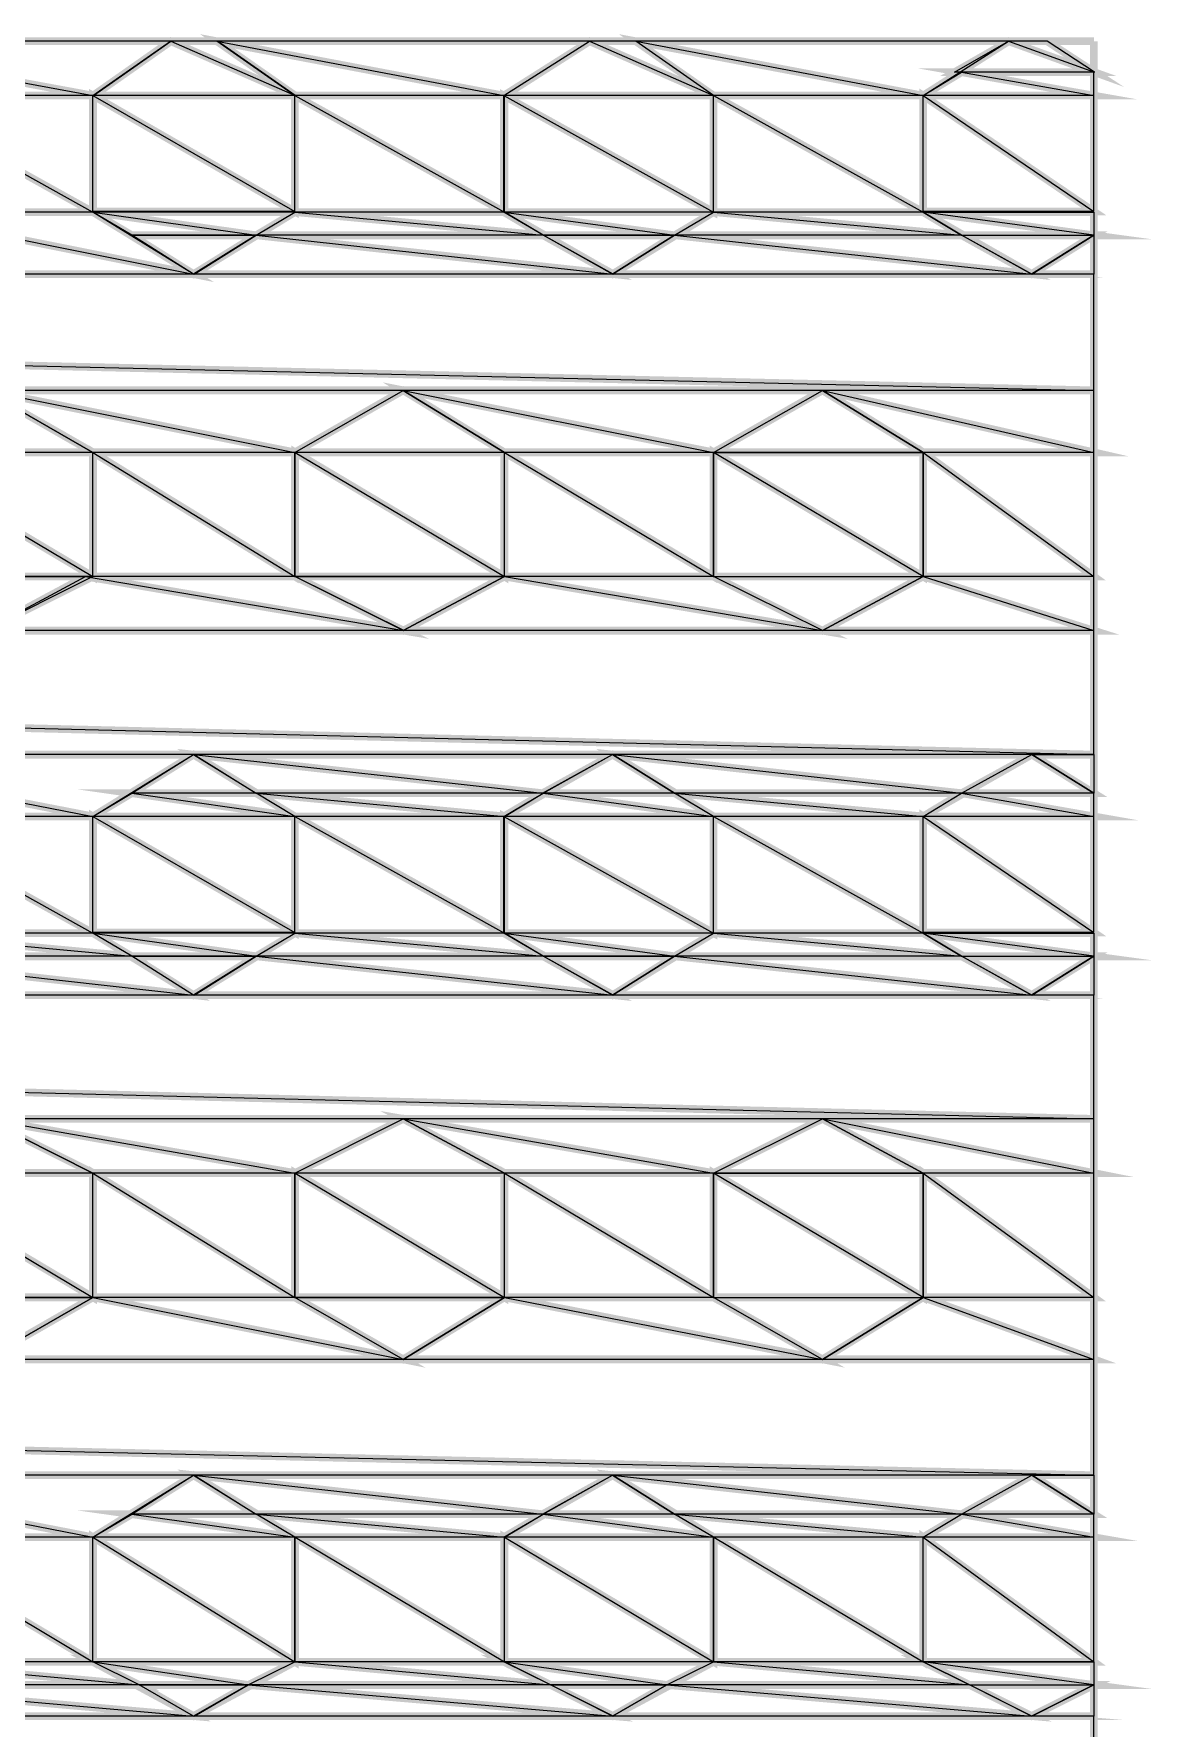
# Model space of a CAD drawing. Header units: metres. Extents: x 3290 to 4536, y 1562 to 1983.
# Drawn here: x 4210.21 to 4214.01, y 1674.2 to 1679.95 of the extents above; entities that cross this region are included whole.
import ezdxf

# ---------------------------------------------------------------- set-up
doc = ezdxf.new("R2010")
doc.units = ezdxf.units.M
for name, color, linetype in [('C00-00-00-BLACK', 7, 'Continuous'), ('C62-64-65', 252, 'Continuous'), ('C93-95-97', 253, 'Continuous')]:
    doc.layers.add(name, color=color, linetype=linetype)

msp = doc.modelspace()

# ---------------------------------------------------------------- linework, layer by layer
at = {"layer": 'C00-00-00-BLACK', "const_width": 0.0263}
for points in [[(4196.8216, 1679.9252), (4213.812, 1679.9252)], [(4210.4133, 1679.7407), (4210.676, 1679.9252)], [(4210.8363, 1679.9252), (4211.099, 1679.7407)], [(4211.8102, 1679.7407), (4212.0996, 1679.9252)], [(4212.2567, 1679.9252), (4212.5207, 1679.7407)], [(4213.2319, 1679.7407), (4213.5225, 1679.9252)], [(4213.6536, 1679.9252), (4213.812, 1679.8202)], [(4213.812, 1679.9252), (4213.812, 1671.552)], [(4210.4133, 1679.7407), (4210.4133, 1679.3451)], [(4211.099, 1679.7407), (4211.099, 1679.3451)], [(4211.8102, 1679.7407), (4211.8102, 1679.3451)], [(4212.5207, 1679.7407), (4212.5207, 1679.3451)], [(4213.2319, 1679.7407), (4213.2319, 1679.3451)], [(4210.4133, 1679.3451), (4210.7549, 1679.1345)], [(4210.7549, 1679.1345), (4211.099, 1679.3451)], [(4211.8102, 1679.3451), (4212.1779, 1679.1345)], [(4212.1779, 1679.1345), (4212.5207, 1679.3451)], [(4213.2319, 1679.3451), (4213.6014, 1679.1345)], [(4213.6014, 1679.1345), (4213.812, 1679.2662)], [(4210.0456, 1678.7395), (4210.4133, 1678.5289)], [(4211.099, 1678.5289), (4211.4667, 1678.7395)], [(4211.4667, 1678.7395), (4211.8102, 1678.5289)], [(4212.5207, 1678.5289), (4212.8903, 1678.7395)], [(4212.8903, 1678.7395), (4213.2319, 1678.5289)], [(4210.4133, 1678.5289), (4210.4133, 1678.1072)], [(4211.099, 1678.5289), (4211.099, 1678.1072)], [(4211.8102, 1678.5289), (4211.8102, 1678.1072)], [(4212.5207, 1678.5289), (4212.5207, 1678.1072)], [(4213.2319, 1678.5289), (4213.2319, 1678.1072)], [(4210.0456, 1677.9233), (4210.4133, 1678.1072)], [(4211.099, 1678.1072), (4211.4667, 1677.9233)], [(4211.4667, 1677.9233), (4211.8102, 1678.1072)], [(4212.5207, 1678.1072), (4212.8903, 1677.9233)], [(4212.8903, 1677.9233), (4213.2319, 1678.1072)], [(4210.4133, 1677.2923), (4210.7549, 1677.5022)], [(4210.7549, 1677.5022), (4211.099, 1677.2923)], [(4211.8102, 1677.2923), (4212.1779, 1677.5022)], [(4212.1779, 1677.5022), (4212.5207, 1677.2923)], [(4213.2319, 1677.2923), (4213.6014, 1677.5022)], [(4213.6014, 1677.5022), (4213.812, 1677.3712)], [(4210.4133, 1677.2923), (4210.4133, 1676.896)], [(4211.099, 1677.2923), (4211.099, 1676.896)], [(4211.8102, 1677.2923), (4211.8102, 1676.896)], [(4212.5207, 1677.2923), (4212.5207, 1676.896)], [(4213.2319, 1677.2923), (4213.2319, 1676.896)], [(4210.4133, 1676.896), (4210.7549, 1676.6855)], [(4210.7549, 1676.6855), (4211.099, 1676.896)], [(4211.8102, 1676.896), (4212.1779, 1676.6855)], [(4212.1779, 1676.6855), (4212.5207, 1676.896)], [(4213.2319, 1676.896), (4213.6014, 1676.6855)], [(4213.6014, 1676.6855), (4213.812, 1676.8172)], [(4210.0456, 1676.265), (4210.4133, 1676.0811)], [(4211.099, 1676.0811), (4211.4667, 1676.265)], [(4211.4667, 1676.265), (4211.8102, 1676.0811)], [(4212.5207, 1676.0811), (4212.8903, 1676.265)], [(4212.8903, 1676.265), (4213.2319, 1676.0811)], [(4210.4133, 1676.0811), (4210.4133, 1675.6588)], [(4211.099, 1676.0811), (4211.099, 1675.6588)], [(4211.8102, 1676.0811), (4211.8102, 1675.6588)], [(4212.5207, 1676.0811), (4212.5207, 1675.6588)], [(4213.2319, 1676.0811), (4213.2319, 1675.6588)], [(4210.0456, 1675.4482), (4210.4133, 1675.6588)], [(4211.099, 1675.6588), (4211.4667, 1675.4482)], [(4211.4667, 1675.4482), (4211.8102, 1675.6588)], [(4212.5207, 1675.6588), (4212.8903, 1675.4482)], [(4212.8903, 1675.4482), (4213.2319, 1675.6588)], [(4210.4133, 1674.8439), (4210.7549, 1675.0545)], [(4210.7549, 1675.0545), (4211.099, 1674.8439)], [(4211.8102, 1674.8439), (4212.1779, 1675.0545)], [(4212.1779, 1675.0545), (4212.5207, 1674.8439)], [(4213.2319, 1674.8439), (4213.6014, 1675.0545)], [(4213.6014, 1675.0545), (4213.812, 1674.9222)], [(4210.4133, 1674.8439), (4210.4133, 1674.4209)], [(4211.099, 1674.8439), (4211.099, 1674.4209)], [(4211.8102, 1674.8439), (4211.8102, 1674.4209)], [(4212.5207, 1674.8439), (4212.5207, 1674.4209)], [(4213.2319, 1674.8439), (4213.2319, 1674.4209)], [(4210.4133, 1674.4209), (4210.7549, 1674.2365)], [(4210.7549, 1674.2365), (4211.099, 1674.4209)], [(4211.8102, 1674.4209), (4212.1779, 1674.2365)], [(4212.1779, 1674.2365), (4212.5207, 1674.4209)], [(4213.2319, 1674.4209), (4213.6014, 1674.2365)], [(4213.6014, 1674.2365), (4213.812, 1674.3421)]]:
    msp.add_lwpolyline(points, dxfattribs=at)
at = {"layer": 'C62-64-65', "const_width": 0.0263}
for points in [[(4210.6779, 1679.9252), (4211.1002, 1679.7407), (4210.4152, 1679.7407), (4210.6779, 1679.9252)], [(4210.8363, 1679.9252), (4210.6779, 1679.9252), (4211.1002, 1679.7407), (4210.8363, 1679.9252)], [(4212.0996, 1679.9252), (4212.5207, 1679.7407), (4211.8083, 1679.7407), (4212.0996, 1679.9252)], [(4212.2567, 1679.9252), (4212.0996, 1679.9252), (4212.5207, 1679.7407), (4212.2567, 1679.9252)], [(4213.5225, 1679.9252), (4213.8138, 1679.8202), (4213.3387, 1679.8202), (4213.5225, 1679.9252)], [(4213.6536, 1679.9252), (4213.5225, 1679.9252), (4213.8138, 1679.8202), (4213.6536, 1679.9252)], [(4213.3629, 1679.8202), (4213.812, 1679.7407), (4213.2319, 1679.7407), (4213.3629, 1679.8202)], [(4213.812, 1679.8202), (4213.3629, 1679.8202), (4213.812, 1679.7407), (4213.812, 1679.8202)], [(4211.099, 1679.7407), (4210.4133, 1679.7407), (4211.099, 1679.3469), (4211.099, 1679.7407)], [(4210.4133, 1679.7407), (4211.099, 1679.3469), (4210.4133, 1679.3469), (4210.4133, 1679.7407)], [(4212.5207, 1679.7407), (4211.8083, 1679.7407), (4212.5207, 1679.3451), (4212.5207, 1679.7407)], [(4211.8083, 1679.7407), (4212.5207, 1679.3451), (4211.8083, 1679.3451), (4211.8083, 1679.7407)], [(4213.812, 1679.7407), (4213.2319, 1679.7407), (4213.812, 1679.3469), (4213.812, 1679.7407)], [(4213.2319, 1679.7407), (4213.812, 1679.3469), (4213.2319, 1679.3469), (4213.2319, 1679.7407)], [(4211.099, 1679.3451), (4210.4133, 1679.3451), (4210.9673, 1679.2662), (4211.099, 1679.3451)], [(4210.4133, 1679.3451), (4210.9673, 1679.2662), (4210.545, 1679.2662), (4210.4133, 1679.3451)], [(4212.5207, 1679.3451), (4211.8083, 1679.3451), (4212.3884, 1679.2662), (4212.5207, 1679.3451)], [(4211.8083, 1679.3451), (4212.3884, 1679.2662), (4211.9418, 1679.2662), (4211.8083, 1679.3451)], [(4213.2319, 1679.3451), (4213.812, 1679.3451), (4213.812, 1679.2662), (4213.2319, 1679.3451)], [(4213.2319, 1679.3451), (4213.3629, 1679.2662), (4213.812, 1679.2662), (4213.2319, 1679.3451)], [(4210.545, 1679.2662), (4210.9673, 1679.2662), (4210.7549, 1679.1345), (4210.545, 1679.2662)], [(4211.9418, 1679.2662), (4212.3884, 1679.2662), (4212.1779, 1679.1345), (4211.9418, 1679.2662)], [(4213.3629, 1679.2662), (4213.812, 1679.2662), (4213.6002, 1679.1345), (4213.3629, 1679.2662)], [(4210.0456, 1678.7395), (4210.4133, 1678.5289), (4209.7021, 1678.5289), (4210.0456, 1678.7395)], [(4211.4667, 1678.7395), (4211.8102, 1678.5289), (4211.099, 1678.5289), (4211.4667, 1678.7395)], [(4212.8903, 1678.7395), (4213.2319, 1678.5289), (4212.5207, 1678.5289), (4212.8903, 1678.7395)], [(4210.4133, 1678.5289), (4209.704, 1678.5289), (4210.4133, 1678.1072), (4210.4133, 1678.5289)], [(4209.704, 1678.5289), (4210.4133, 1678.1072), (4209.704, 1678.1072), (4209.704, 1678.5289)], [(4211.8102, 1678.5289), (4211.1002, 1678.5289), (4211.8102, 1678.1072), (4211.8102, 1678.5289)], [(4211.1002, 1678.5289), (4211.8102, 1678.1072), (4211.1002, 1678.1072), (4211.1002, 1678.5289)], [(4212.5207, 1678.5289), (4213.2319, 1678.5289), (4213.2319, 1678.1072), (4212.5207, 1678.5289)], [(4212.5207, 1678.5289), (4212.5207, 1678.1072), (4213.2319, 1678.1072), (4212.5207, 1678.5289)], [(4209.7021, 1678.1072), (4210.4133, 1678.1072), (4210.0456, 1677.9233), (4209.7021, 1678.1072)], [(4211.099, 1678.1072), (4211.8102, 1678.1072), (4211.4667, 1677.9233), (4211.099, 1678.1072)], [(4212.5207, 1678.1072), (4213.2319, 1678.1072), (4212.8903, 1677.9233), (4212.5207, 1678.1072)], [(4210.7549, 1677.5022), (4210.9673, 1677.3712), (4210.545, 1677.3712), (4210.7549, 1677.5022)], [(4212.1779, 1677.5022), (4212.3884, 1677.3712), (4211.9418, 1677.3712), (4212.1779, 1677.5022)], [(4213.6014, 1677.5022), (4213.812, 1677.3712), (4213.3629, 1677.3712), (4213.6014, 1677.5022)], [(4210.9673, 1677.3712), (4210.545, 1677.3712), (4211.099, 1677.2923), (4210.9673, 1677.3712)], [(4210.545, 1677.3712), (4211.099, 1677.2923), (4210.4133, 1677.2923), (4210.545, 1677.3712)], [(4212.3884, 1677.3712), (4211.9418, 1677.3712), (4212.5207, 1677.2923), (4212.3884, 1677.3712)], [(4211.9418, 1677.3712), (4212.5207, 1677.2923), (4211.8083, 1677.2923), (4211.9418, 1677.3712)], [(4213.3629, 1677.3712), (4213.812, 1677.2923), (4213.2319, 1677.2923), (4213.3629, 1677.3712)], [(4213.812, 1677.3712), (4213.3629, 1677.3712), (4213.812, 1677.2923), (4213.812, 1677.3712)], [(4211.099, 1677.2923), (4210.4133, 1677.2923), (4211.099, 1676.8979), (4211.099, 1677.2923)], [(4210.4133, 1677.2923), (4211.099, 1676.8979), (4210.4133, 1676.8979), (4210.4133, 1677.2923)], [(4212.5207, 1677.2923), (4211.8083, 1677.2923), (4212.5207, 1676.896), (4212.5207, 1677.2923)], [(4211.8083, 1677.2923), (4212.5207, 1676.896), (4211.8083, 1676.896), (4211.8083, 1677.2923)], [(4213.812, 1677.2923), (4213.2319, 1677.2923), (4213.812, 1676.8979), (4213.812, 1677.2923)], [(4213.2319, 1677.2923), (4213.812, 1676.8979), (4213.2319, 1676.8979), (4213.2319, 1677.2923)], [(4211.099, 1676.896), (4210.4133, 1676.896), (4210.9673, 1676.8172), (4211.099, 1676.896)], [(4210.4133, 1676.896), (4210.9673, 1676.8172), (4210.545, 1676.8172), (4210.4133, 1676.896)], [(4212.5207, 1676.896), (4211.8083, 1676.896), (4212.3884, 1676.8172), (4212.5207, 1676.896)], [(4211.8083, 1676.896), (4212.3884, 1676.8172), (4211.9418, 1676.8172), (4211.8083, 1676.896)], [(4213.2319, 1676.896), (4213.812, 1676.896), (4213.812, 1676.8172), (4213.2319, 1676.896)], [(4213.2319, 1676.896), (4213.3629, 1676.8172), (4213.812, 1676.8172), (4213.2319, 1676.896)], [(4210.545, 1676.8172), (4210.9673, 1676.8172), (4210.7549, 1676.6855), (4210.545, 1676.8172)], [(4211.9418, 1676.8172), (4212.3884, 1676.8172), (4212.1779, 1676.6855), (4211.9418, 1676.8172)], [(4213.3629, 1676.8172), (4213.812, 1676.8172), (4213.6002, 1676.6855), (4213.3629, 1676.8172)], [(4210.0456, 1676.265), (4210.4133, 1676.0811), (4209.7021, 1676.0811), (4210.0456, 1676.265)], [(4211.4667, 1676.265), (4211.8102, 1676.0811), (4211.099, 1676.0811), (4211.4667, 1676.265)], [(4212.8903, 1676.265), (4213.2319, 1676.0811), (4212.5207, 1676.0811), (4212.8903, 1676.265)], [(4210.4133, 1676.0811), (4209.704, 1676.0811), (4210.4133, 1675.6588), (4210.4133, 1676.0811)], [(4209.704, 1676.0811), (4210.4133, 1675.6588), (4209.704, 1675.6588), (4209.704, 1676.0811)], [(4211.8102, 1676.0811), (4211.1002, 1676.0811), (4211.8102, 1675.6588), (4211.8102, 1676.0811)], [(4211.1002, 1676.0811), (4211.8102, 1675.6588), (4211.1002, 1675.6588), (4211.1002, 1676.0811)], [(4212.5207, 1676.0811), (4213.2319, 1676.0811), (4213.2319, 1675.6588), (4212.5207, 1676.0811)], [(4212.5207, 1676.0811), (4212.5207, 1675.6588), (4213.2319, 1675.6588), (4212.5207, 1676.0811)], [(4209.7021, 1675.6588), (4210.4133, 1675.6588), (4210.0456, 1675.4482), (4209.7021, 1675.6588)], [(4211.099, 1675.6588), (4211.8102, 1675.6588), (4211.4667, 1675.4482), (4211.099, 1675.6588)], [(4212.5207, 1675.6588), (4213.2319, 1675.6588), (4212.8903, 1675.4482), (4212.5207, 1675.6588)], [(4210.7549, 1675.0545), (4210.9673, 1674.9222), (4210.545, 1674.9222), (4210.7549, 1675.0545)], [(4212.1779, 1675.0545), (4212.3884, 1674.9222), (4211.9418, 1674.9222), (4212.1779, 1675.0545)], [(4213.6014, 1675.0545), (4213.812, 1674.9222), (4213.3629, 1674.9222), (4213.6014, 1675.0545)], [(4210.9673, 1674.9222), (4210.545, 1674.9222), (4211.099, 1674.8439), (4210.9673, 1674.9222)], [(4210.545, 1674.9222), (4211.099, 1674.8439), (4210.4133, 1674.8439), (4210.545, 1674.9222)], [(4212.3884, 1674.9222), (4211.9418, 1674.9222), (4212.5207, 1674.8439), (4212.3884, 1674.9222)], [(4211.9418, 1674.9222), (4212.5207, 1674.8439), (4211.8083, 1674.8439), (4211.9418, 1674.9222)], [(4213.3629, 1674.9222), (4213.812, 1674.8439), (4213.2319, 1674.8439), (4213.3629, 1674.9222)], [(4213.812, 1674.9222), (4213.3629, 1674.9222), (4213.812, 1674.8439), (4213.812, 1674.9222)], [(4211.099, 1674.8439), (4210.4133, 1674.8439), (4211.099, 1674.4209), (4211.099, 1674.8439)], [(4210.4133, 1674.8439), (4211.099, 1674.4209), (4210.4133, 1674.4209), (4210.4133, 1674.8439)], [(4212.5207, 1674.8439), (4211.8102, 1674.8439), (4212.5207, 1674.4209), (4212.5207, 1674.8439)], [(4211.8102, 1674.8439), (4212.5207, 1674.4209), (4211.8102, 1674.4209), (4211.8102, 1674.8439)], [(4213.812, 1674.8439), (4213.2319, 1674.8439), (4213.812, 1674.4209), (4213.812, 1674.8439)], [(4213.2319, 1674.8439), (4213.812, 1674.4209), (4213.2319, 1674.4209), (4213.2319, 1674.8439)], [(4211.099, 1674.4209), (4210.4133, 1674.4209), (4210.9406, 1674.3421), (4211.099, 1674.4209)], [(4210.4133, 1674.4209), (4210.9406, 1674.3421), (4210.5704, 1674.3421), (4210.4133, 1674.4209)], [(4212.5207, 1674.4209), (4211.8083, 1674.4209), (4212.3623, 1674.3421), (4212.5207, 1674.4209)], [(4211.8083, 1674.4209), (4212.3623, 1674.3421), (4211.9673, 1674.3421), (4211.8083, 1674.4209)], [(4213.2319, 1674.4209), (4213.812, 1674.4209), (4213.812, 1674.3421), (4213.2319, 1674.4209)], [(4213.2319, 1674.4209), (4213.3896, 1674.3421), (4213.812, 1674.3421), (4213.2319, 1674.4209)], [(4210.5704, 1674.3421), (4210.9406, 1674.3421), (4210.7549, 1674.2365), (4210.5704, 1674.3421)], [(4211.9673, 1674.3421), (4212.3623, 1674.3421), (4212.1779, 1674.2365), (4211.9673, 1674.3421)], [(4213.3896, 1674.3421), (4213.812, 1674.3421), (4213.6002, 1674.2365), (4213.3896, 1674.3421)]]:
    msp.add_lwpolyline(points, close=True, dxfattribs=at)
at = {"layer": 'C62-64-65'}
for points in [[(4210.6779, 1679.9252), (4211.1002, 1679.7407), (4210.4152, 1679.7407), (4210.6779, 1679.9252)], [(4210.8363, 1679.9252), (4210.6779, 1679.9252), (4211.1002, 1679.7407), (4210.8363, 1679.9252)], [(4212.0996, 1679.9252), (4212.5207, 1679.7407), (4211.8083, 1679.7407), (4212.0996, 1679.9252)], [(4212.2567, 1679.9252), (4212.0996, 1679.9252), (4212.5207, 1679.7407), (4212.2567, 1679.9252)], [(4213.5225, 1679.9252), (4213.8138, 1679.8202), (4213.3387, 1679.8202), (4213.5225, 1679.9252)], [(4213.6536, 1679.9252), (4213.5225, 1679.9252), (4213.8138, 1679.8202), (4213.6536, 1679.9252)], [(4213.3629, 1679.8202), (4213.812, 1679.7407), (4213.2319, 1679.7407), (4213.3629, 1679.8202)], [(4213.812, 1679.8202), (4213.3629, 1679.8202), (4213.812, 1679.7407), (4213.812, 1679.8202)], [(4211.099, 1679.7407), (4210.4133, 1679.7407), (4211.099, 1679.3469), (4211.099, 1679.7407)], [(4210.4133, 1679.7407), (4211.099, 1679.3469), (4210.4133, 1679.3469), (4210.4133, 1679.7407)], [(4212.5207, 1679.7407), (4211.8083, 1679.7407), (4212.5207, 1679.3451), (4212.5207, 1679.7407)], [(4211.8083, 1679.7407), (4212.5207, 1679.3451), (4211.8083, 1679.3451), (4211.8083, 1679.7407)], [(4213.812, 1679.7407), (4213.2319, 1679.7407), (4213.812, 1679.3469), (4213.812, 1679.7407)], [(4213.2319, 1679.7407), (4213.812, 1679.3469), (4213.2319, 1679.3469), (4213.2319, 1679.7407)], [(4211.099, 1679.3451), (4210.4133, 1679.3451), (4210.9673, 1679.2662), (4211.099, 1679.3451)], [(4210.4133, 1679.3451), (4210.9673, 1679.2662), (4210.545, 1679.2662), (4210.4133, 1679.3451)], [(4212.5207, 1679.3451), (4211.8083, 1679.3451), (4212.3884, 1679.2662), (4212.5207, 1679.3451)], [(4211.8083, 1679.3451), (4212.3884, 1679.2662), (4211.9418, 1679.2662), (4211.8083, 1679.3451)], [(4213.2319, 1679.3451), (4213.3629, 1679.2662), (4213.812, 1679.2662), (4213.2319, 1679.3451)], [(4213.2319, 1679.3451), (4213.812, 1679.3451), (4213.812, 1679.2662), (4213.2319, 1679.3451)], [(4210.545, 1679.2662), (4210.9673, 1679.2662), (4210.7549, 1679.1345), (4210.545, 1679.2662)], [(4211.9418, 1679.2662), (4212.3884, 1679.2662), (4212.1779, 1679.1345), (4211.9418, 1679.2662)], [(4213.3629, 1679.2662), (4213.812, 1679.2662), (4213.6002, 1679.1345), (4213.3629, 1679.2662)], [(4210.0456, 1678.7395), (4210.4133, 1678.5289), (4209.7021, 1678.5289), (4210.0456, 1678.7395)], [(4211.4667, 1678.7395), (4211.8102, 1678.5289), (4211.099, 1678.5289), (4211.4667, 1678.7395)], [(4212.8903, 1678.7395), (4213.2319, 1678.5289), (4212.5207, 1678.5289), (4212.8903, 1678.7395)], [(4210.4133, 1678.5289), (4209.704, 1678.5289), (4210.4133, 1678.1072), (4210.4133, 1678.5289)], [(4209.704, 1678.5289), (4210.4133, 1678.1072), (4209.704, 1678.1072), (4209.704, 1678.5289)], [(4211.8102, 1678.5289), (4211.1002, 1678.5289), (4211.8102, 1678.1072), (4211.8102, 1678.5289)], [(4211.1002, 1678.5289), (4211.8102, 1678.1072), (4211.1002, 1678.1072), (4211.1002, 1678.5289)], [(4212.5207, 1678.5289), (4212.5207, 1678.1072), (4213.2319, 1678.1072), (4212.5207, 1678.5289)], [(4212.5207, 1678.5289), (4213.2319, 1678.5289), (4213.2319, 1678.1072), (4212.5207, 1678.5289)], [(4209.7021, 1678.1072), (4210.4133, 1678.1072), (4210.0456, 1677.9233), (4209.7021, 1678.1072)], [(4211.099, 1678.1072), (4211.8102, 1678.1072), (4211.4667, 1677.9233), (4211.099, 1678.1072)], [(4212.5207, 1678.1072), (4213.2319, 1678.1072), (4212.8903, 1677.9233), (4212.5207, 1678.1072)], [(4210.7549, 1677.5022), (4210.9673, 1677.3712), (4210.545, 1677.3712), (4210.7549, 1677.5022)], [(4212.1779, 1677.5022), (4212.3884, 1677.3712), (4211.9418, 1677.3712), (4212.1779, 1677.5022)], [(4213.6014, 1677.5022), (4213.812, 1677.3712), (4213.3629, 1677.3712), (4213.6014, 1677.5022)], [(4210.545, 1677.3712), (4211.099, 1677.2923), (4210.4133, 1677.2923), (4210.545, 1677.3712)], [(4210.9673, 1677.3712), (4210.545, 1677.3712), (4211.099, 1677.2923), (4210.9673, 1677.3712)], [(4211.9418, 1677.3712), (4212.5207, 1677.2923), (4211.8083, 1677.2923), (4211.9418, 1677.3712)], [(4212.3884, 1677.3712), (4211.9418, 1677.3712), (4212.5207, 1677.2923), (4212.3884, 1677.3712)], [(4213.3629, 1677.3712), (4213.812, 1677.2923), (4213.2319, 1677.2923), (4213.3629, 1677.3712)], [(4213.812, 1677.3712), (4213.3629, 1677.3712), (4213.812, 1677.2923), (4213.812, 1677.3712)], [(4211.099, 1677.2923), (4210.4133, 1677.2923), (4211.099, 1676.8979), (4211.099, 1677.2923)], [(4210.4133, 1677.2923), (4211.099, 1676.8979), (4210.4133, 1676.8979), (4210.4133, 1677.2923)], [(4212.5207, 1677.2923), (4211.8083, 1677.2923), (4212.5207, 1676.896), (4212.5207, 1677.2923)], [(4211.8083, 1677.2923), (4212.5207, 1676.896), (4211.8083, 1676.896), (4211.8083, 1677.2923)], [(4213.812, 1677.2923), (4213.2319, 1677.2923), (4213.812, 1676.8979), (4213.812, 1677.2923)], [(4213.2319, 1677.2923), (4213.812, 1676.8979), (4213.2319, 1676.8979), (4213.2319, 1677.2923)], [(4211.099, 1676.896), (4210.4133, 1676.896), (4210.9673, 1676.8172), (4211.099, 1676.896)], [(4210.4133, 1676.896), (4210.9673, 1676.8172), (4210.545, 1676.8172), (4210.4133, 1676.896)], [(4212.5207, 1676.896), (4211.8083, 1676.896), (4212.3884, 1676.8172), (4212.5207, 1676.896)], [(4211.8083, 1676.896), (4212.3884, 1676.8172), (4211.9418, 1676.8172), (4211.8083, 1676.896)], [(4213.2319, 1676.896), (4213.3629, 1676.8172), (4213.812, 1676.8172), (4213.2319, 1676.896)], [(4213.2319, 1676.896), (4213.812, 1676.896), (4213.812, 1676.8172), (4213.2319, 1676.896)], [(4210.545, 1676.8172), (4210.9673, 1676.8172), (4210.7549, 1676.6855), (4210.545, 1676.8172)], [(4211.9418, 1676.8172), (4212.3884, 1676.8172), (4212.1779, 1676.6855), (4211.9418, 1676.8172)], [(4213.3629, 1676.8172), (4213.812, 1676.8172), (4213.6002, 1676.6855), (4213.3629, 1676.8172)], [(4210.0456, 1676.265), (4210.4133, 1676.0811), (4209.7021, 1676.0811), (4210.0456, 1676.265)], [(4211.4667, 1676.265), (4211.8102, 1676.0811), (4211.099, 1676.0811), (4211.4667, 1676.265)], [(4212.8903, 1676.265), (4213.2319, 1676.0811), (4212.5207, 1676.0811), (4212.8903, 1676.265)], [(4210.4133, 1676.0811), (4209.704, 1676.0811), (4210.4133, 1675.6588), (4210.4133, 1676.0811)], [(4209.704, 1676.0811), (4210.4133, 1675.6588), (4209.704, 1675.6588), (4209.704, 1676.0811)], [(4211.8102, 1676.0811), (4211.1002, 1676.0811), (4211.8102, 1675.6588), (4211.8102, 1676.0811)], [(4211.1002, 1676.0811), (4211.8102, 1675.6588), (4211.1002, 1675.6588), (4211.1002, 1676.0811)], [(4212.5207, 1676.0811), (4212.5207, 1675.6588), (4213.2319, 1675.6588), (4212.5207, 1676.0811)], [(4212.5207, 1676.0811), (4213.2319, 1676.0811), (4213.2319, 1675.6588), (4212.5207, 1676.0811)], [(4209.7021, 1675.6588), (4210.4133, 1675.6588), (4210.0456, 1675.4482), (4209.7021, 1675.6588)], [(4211.099, 1675.6588), (4211.8102, 1675.6588), (4211.4667, 1675.4482), (4211.099, 1675.6588)], [(4212.5207, 1675.6588), (4213.2319, 1675.6588), (4212.8903, 1675.4482), (4212.5207, 1675.6588)], [(4210.7549, 1675.0545), (4210.9673, 1674.9222), (4210.545, 1674.9222), (4210.7549, 1675.0545)], [(4212.1779, 1675.0545), (4212.3884, 1674.9222), (4211.9418, 1674.9222), (4212.1779, 1675.0545)], [(4213.6014, 1675.0545), (4213.812, 1674.9222), (4213.3629, 1674.9222), (4213.6014, 1675.0545)], [(4210.545, 1674.9222), (4211.099, 1674.8439), (4210.4133, 1674.8439), (4210.545, 1674.9222)], [(4210.9673, 1674.9222), (4210.545, 1674.9222), (4211.099, 1674.8439), (4210.9673, 1674.9222)], [(4211.9418, 1674.9222), (4212.5207, 1674.8439), (4211.8083, 1674.8439), (4211.9418, 1674.9222)], [(4212.3884, 1674.9222), (4211.9418, 1674.9222), (4212.5207, 1674.8439), (4212.3884, 1674.9222)], [(4213.3629, 1674.9222), (4213.812, 1674.8439), (4213.2319, 1674.8439), (4213.3629, 1674.9222)], [(4213.812, 1674.9222), (4213.3629, 1674.9222), (4213.812, 1674.8439), (4213.812, 1674.9222)], [(4211.099, 1674.8439), (4210.4133, 1674.8439), (4211.099, 1674.4209), (4211.099, 1674.8439)], [(4210.4133, 1674.8439), (4211.099, 1674.4209), (4210.4133, 1674.4209), (4210.4133, 1674.8439)], [(4212.5207, 1674.8439), (4211.8102, 1674.8439), (4212.5207, 1674.4209), (4212.5207, 1674.8439)], [(4211.8102, 1674.8439), (4212.5207, 1674.4209), (4211.8102, 1674.4209), (4211.8102, 1674.8439)], [(4213.812, 1674.8439), (4213.2319, 1674.8439), (4213.812, 1674.4209), (4213.812, 1674.8439)], [(4213.2319, 1674.8439), (4213.812, 1674.4209), (4213.2319, 1674.4209), (4213.2319, 1674.8439)], [(4211.099, 1674.4209), (4210.4133, 1674.4209), (4210.9406, 1674.3421), (4211.099, 1674.4209)], [(4210.4133, 1674.4209), (4210.9406, 1674.3421), (4210.5704, 1674.3421), (4210.4133, 1674.4209)], [(4212.5207, 1674.4209), (4211.8083, 1674.4209), (4212.3623, 1674.3421), (4212.5207, 1674.4209)], [(4211.8083, 1674.4209), (4212.3623, 1674.3421), (4211.9673, 1674.3421), (4211.8083, 1674.4209)], [(4213.2319, 1674.4209), (4213.3896, 1674.3421), (4213.812, 1674.3421), (4213.2319, 1674.4209)], [(4213.2319, 1674.4209), (4213.812, 1674.4209), (4213.812, 1674.3421), (4213.2319, 1674.4209)], [(4210.5704, 1674.3421), (4210.9406, 1674.3421), (4210.7549, 1674.2365), (4210.5704, 1674.3421)], [(4211.9673, 1674.3421), (4212.3623, 1674.3421), (4212.1779, 1674.2365), (4211.9673, 1674.3421)], [(4213.3896, 1674.3421), (4213.812, 1674.3421), (4213.6002, 1674.2365), (4213.3896, 1674.3421)]]:
    msp.add_lwpolyline(points, close=True, dxfattribs=at)
at = {"layer": 'C93-95-97', "const_width": 0.0263}
for points in [[(4210.676, 1679.9252), (4209.4127, 1679.9252), (4210.4133, 1679.7407), (4210.676, 1679.9252)], [(4209.4127, 1679.9252), (4210.4133, 1679.7407), (4209.7021, 1679.7407), (4209.4127, 1679.9252)], [(4212.0996, 1679.9252), (4210.8344, 1679.9252), (4211.8083, 1679.7407), (4212.0996, 1679.9252)], [(4210.8344, 1679.9252), (4211.8083, 1679.7407), (4211.0971, 1679.7407), (4210.8344, 1679.9252)], [(4213.5225, 1679.9252), (4212.2567, 1679.9252), (4213.2319, 1679.7407), (4213.5225, 1679.9252)], [(4212.2567, 1679.9252), (4213.2319, 1679.7407), (4212.5207, 1679.7407), (4212.2567, 1679.9252)], [(4210.4133, 1679.7407), (4209.7021, 1679.7407), (4210.4133, 1679.3451), (4210.4133, 1679.7407)], [(4209.7021, 1679.7407), (4210.4133, 1679.3451), (4209.7021, 1679.3451), (4209.7021, 1679.7407)], [(4211.8102, 1679.7407), (4211.099, 1679.7407), (4211.8102, 1679.3451), (4211.8102, 1679.7407)], [(4211.099, 1679.7407), (4211.8102, 1679.3451), (4211.099, 1679.3451), (4211.099, 1679.7407)], [(4213.2319, 1679.7407), (4212.5207, 1679.7407), (4213.2319, 1679.3451), (4213.2319, 1679.7407)], [(4212.5207, 1679.7407), (4213.2319, 1679.3451), (4212.5207, 1679.3451), (4212.5207, 1679.7407)], [(4209.7021, 1679.3451), (4210.7549, 1679.1345), (4209.3338, 1679.1345), (4209.7021, 1679.3451)], [(4210.4133, 1679.3451), (4209.7021, 1679.3451), (4210.7549, 1679.1345), (4210.4133, 1679.3451)], [(4211.8102, 1679.3451), (4211.099, 1679.3451), (4211.9418, 1679.2662), (4211.8102, 1679.3451)], [(4211.099, 1679.3451), (4211.9418, 1679.2662), (4210.9673, 1679.2662), (4211.099, 1679.3451)], [(4213.2319, 1679.3451), (4212.5207, 1679.3451), (4213.3629, 1679.2662), (4213.2319, 1679.3451)], [(4212.5207, 1679.3451), (4213.3629, 1679.2662), (4212.3884, 1679.2662), (4212.5207, 1679.3451)], [(4213.812, 1679.2662), (4213.812, 1679.1345), (4213.6014, 1679.1345), (4213.812, 1679.2662)], [(4210.9673, 1679.2662), (4212.1797, 1679.1345), (4210.7568, 1679.1345), (4210.9673, 1679.2662)], [(4211.9418, 1679.2662), (4210.9673, 1679.2662), (4212.1797, 1679.1345), (4211.9418, 1679.2662)], [(4212.3884, 1679.2662), (4213.6014, 1679.1345), (4212.1779, 1679.1345), (4212.3884, 1679.2662)], [(4213.3629, 1679.2662), (4212.3884, 1679.2662), (4213.6014, 1679.1345), (4213.3629, 1679.2662)], [(4196.8216, 1679.1345), (4213.812, 1678.7395), (4196.8216, 1678.7395), (4196.8216, 1679.1345)], [(4213.812, 1679.1345), (4196.8216, 1679.1345), (4213.812, 1678.7395), (4213.812, 1679.1345)], [(4210.0456, 1678.7395), (4211.099, 1678.5289), (4210.4133, 1678.5289), (4210.0456, 1678.7395)], [(4211.4667, 1678.7395), (4212.5207, 1678.5289), (4211.8102, 1678.5289), (4211.4667, 1678.7395)], [(4212.8903, 1678.7395), (4213.812, 1678.5289), (4213.2319, 1678.5289), (4212.8903, 1678.7395)], [(4211.4667, 1678.7395), (4210.0456, 1678.7395), (4211.099, 1678.5289), (4211.4667, 1678.7395)], [(4212.8903, 1678.7395), (4211.4667, 1678.7395), (4212.5207, 1678.5289), (4212.8903, 1678.7395)], [(4213.812, 1678.7395), (4212.8903, 1678.7395), (4213.812, 1678.5289), (4213.812, 1678.7395)], [(4211.099, 1678.5289), (4210.4133, 1678.5289), (4211.099, 1678.1072), (4211.099, 1678.5289)], [(4210.4133, 1678.5289), (4211.099, 1678.1072), (4210.4133, 1678.1072), (4210.4133, 1678.5289)], [(4212.5207, 1678.5289), (4211.8102, 1678.5289), (4212.5207, 1678.1072), (4212.5207, 1678.5289)], [(4211.8102, 1678.5289), (4212.5207, 1678.1072), (4211.8102, 1678.1072), (4211.8102, 1678.5289)], [(4213.812, 1678.5289), (4213.2319, 1678.5289), (4213.812, 1678.1072), (4213.812, 1678.5289)], [(4213.2319, 1678.5289), (4213.812, 1678.1072), (4213.2319, 1678.1072), (4213.2319, 1678.5289)], [(4210.3884, 1678.1072), (4211.4685, 1677.9233), (4210.0456, 1677.9233), (4210.3884, 1678.1072)], [(4211.099, 1678.1072), (4210.3884, 1678.1072), (4211.4685, 1677.9233), (4211.099, 1678.1072)], [(4211.8102, 1678.1072), (4212.8903, 1677.9233), (4211.4667, 1677.9233), (4211.8102, 1678.1072)], [(4212.5207, 1678.1072), (4211.8102, 1678.1072), (4212.8903, 1677.9233), (4212.5207, 1678.1072)], [(4213.2319, 1678.1072), (4213.812, 1677.9233), (4212.8903, 1677.9233), (4213.2319, 1678.1072)], [(4213.812, 1678.1072), (4213.2319, 1678.1072), (4213.812, 1677.9233), (4213.812, 1678.1072)], [(4196.8216, 1677.9233), (4213.812, 1677.5022), (4196.8216, 1677.5022), (4196.8216, 1677.9233)], [(4213.812, 1677.9233), (4196.8216, 1677.9233), (4213.812, 1677.5022), (4213.812, 1677.9233)], [(4210.7549, 1677.5022), (4209.3326, 1677.5022), (4210.4133, 1677.2923), (4210.7549, 1677.5022)], [(4209.3326, 1677.5022), (4210.4133, 1677.2923), (4209.7021, 1677.2923), (4209.3326, 1677.5022)], [(4212.1779, 1677.5022), (4210.7549, 1677.5022), (4211.94, 1677.3712), (4212.1779, 1677.5022)], [(4210.7549, 1677.5022), (4211.94, 1677.3712), (4210.9655, 1677.3712), (4210.7549, 1677.5022)], [(4213.6014, 1677.5022), (4212.1779, 1677.5022), (4213.3629, 1677.3712), (4213.6014, 1677.5022)], [(4212.1779, 1677.5022), (4213.3629, 1677.3712), (4212.3884, 1677.3712), (4212.1779, 1677.5022)], [(4213.6014, 1677.5022), (4213.812, 1677.5022), (4213.812, 1677.3712), (4213.6014, 1677.5022)], [(4211.9418, 1677.3712), (4210.9673, 1677.3712), (4211.8102, 1677.2923), (4211.9418, 1677.3712)], [(4210.9673, 1677.3712), (4211.8102, 1677.2923), (4211.099, 1677.2923), (4210.9673, 1677.3712)], [(4213.3629, 1677.3712), (4212.3884, 1677.3712), (4213.2319, 1677.2923), (4213.3629, 1677.3712)], [(4212.3884, 1677.3712), (4213.2319, 1677.2923), (4212.5207, 1677.2923), (4212.3884, 1677.3712)], [(4210.4133, 1677.2923), (4209.7021, 1677.2923), (4210.4133, 1676.896), (4210.4133, 1677.2923)], [(4209.7021, 1677.2923), (4210.4133, 1676.896), (4209.7021, 1676.896), (4209.7021, 1677.2923)], [(4211.8102, 1677.2923), (4211.099, 1677.2923), (4211.8102, 1676.896), (4211.8102, 1677.2923)], [(4211.099, 1677.2923), (4211.8102, 1676.896), (4211.099, 1676.896), (4211.099, 1677.2923)], [(4213.2319, 1677.2923), (4212.5207, 1677.2923), (4213.2319, 1676.896), (4213.2319, 1677.2923)], [(4212.5207, 1677.2923), (4213.2319, 1676.896), (4212.5207, 1676.896), (4212.5207, 1677.2923)], [(4210.4133, 1676.896), (4209.7021, 1676.896), (4210.545, 1676.8172), (4210.4133, 1676.896)], [(4209.7021, 1676.896), (4210.545, 1676.8172), (4209.5705, 1676.8172), (4209.7021, 1676.896)], [(4211.8102, 1676.896), (4211.099, 1676.896), (4211.9418, 1676.8172), (4211.8102, 1676.896)], [(4211.099, 1676.896), (4211.9418, 1676.8172), (4210.9673, 1676.8172), (4211.099, 1676.896)], [(4213.2319, 1676.896), (4212.5207, 1676.896), (4213.3629, 1676.8172), (4213.2319, 1676.896)], [(4212.5207, 1676.896), (4213.3629, 1676.8172), (4212.3884, 1676.8172), (4212.5207, 1676.896)], [(4209.5705, 1676.8172), (4210.7549, 1676.6855), (4209.3338, 1676.6855), (4209.5705, 1676.8172)], [(4210.545, 1676.8172), (4209.5705, 1676.8172), (4210.7549, 1676.6855), (4210.545, 1676.8172)], [(4210.9673, 1676.8172), (4212.1797, 1676.6855), (4210.7568, 1676.6855), (4210.9673, 1676.8172)], [(4211.9418, 1676.8172), (4210.9673, 1676.8172), (4212.1797, 1676.6855), (4211.9418, 1676.8172)], [(4212.3884, 1676.8172), (4213.6014, 1676.6855), (4212.1779, 1676.6855), (4212.3884, 1676.8172)], [(4213.3629, 1676.8172), (4212.3884, 1676.8172), (4213.6014, 1676.6855), (4213.3629, 1676.8172)], [(4213.812, 1676.8172), (4213.812, 1676.6855), (4213.6014, 1676.6855), (4213.812, 1676.8172)], [(4196.8216, 1676.6855), (4213.812, 1676.265), (4196.8216, 1676.265), (4196.8216, 1676.6855)], [(4213.812, 1676.6855), (4196.8216, 1676.6855), (4213.812, 1676.265), (4213.812, 1676.6855)], [(4210.0456, 1676.265), (4211.099, 1676.0811), (4210.4133, 1676.0811), (4210.0456, 1676.265)], [(4211.4667, 1676.265), (4212.5207, 1676.0811), (4211.8102, 1676.0811), (4211.4667, 1676.265)], [(4212.8903, 1676.265), (4213.812, 1676.0811), (4213.2319, 1676.0811), (4212.8903, 1676.265)], [(4211.4667, 1676.265), (4210.0456, 1676.265), (4211.099, 1676.0811), (4211.4667, 1676.265)], [(4212.8903, 1676.265), (4211.4667, 1676.265), (4212.5207, 1676.0811), (4212.8903, 1676.265)], [(4213.812, 1676.265), (4212.8903, 1676.265), (4213.812, 1676.0811), (4213.812, 1676.265)], [(4211.099, 1676.0811), (4210.4133, 1676.0811), (4211.099, 1675.6588), (4211.099, 1676.0811)], [(4210.4133, 1676.0811), (4211.099, 1675.6588), (4210.4133, 1675.6588), (4210.4133, 1676.0811)], [(4212.5207, 1676.0811), (4211.8102, 1676.0811), (4212.5207, 1675.6588), (4212.5207, 1676.0811)], [(4211.8102, 1676.0811), (4212.5207, 1675.6588), (4211.8102, 1675.6588), (4211.8102, 1676.0811)], [(4213.812, 1676.0811), (4213.2319, 1676.0811), (4213.812, 1675.6588), (4213.812, 1676.0811)], [(4213.2319, 1676.0811), (4213.812, 1675.6588), (4213.2319, 1675.6588), (4213.2319, 1676.0811)], [(4210.4133, 1675.6588), (4211.4667, 1675.4482), (4210.0456, 1675.4482), (4210.4133, 1675.6588)], [(4211.099, 1675.6588), (4210.4133, 1675.6588), (4211.4667, 1675.4482), (4211.099, 1675.6588)], [(4211.8102, 1675.6588), (4212.8903, 1675.4482), (4211.4667, 1675.4482), (4211.8102, 1675.6588)], [(4212.5207, 1675.6588), (4211.8102, 1675.6588), (4212.8903, 1675.4482), (4212.5207, 1675.6588)], [(4213.2319, 1675.6588), (4213.812, 1675.4482), (4212.8903, 1675.4482), (4213.2319, 1675.6588)], [(4213.812, 1675.6588), (4213.2319, 1675.6588), (4213.812, 1675.4482), (4213.812, 1675.6588)], [(4196.8216, 1675.4482), (4213.812, 1675.0545), (4196.8216, 1675.0545), (4196.8216, 1675.4482)], [(4213.812, 1675.4482), (4196.8216, 1675.4482), (4213.812, 1675.0545), (4213.812, 1675.4482)], [(4209.3326, 1675.0545), (4210.4133, 1674.8439), (4209.7021, 1674.8439), (4209.3326, 1675.0545)], [(4210.7549, 1675.0545), (4209.3326, 1675.0545), (4210.4133, 1674.8439), (4210.7549, 1675.0545)], [(4212.1779, 1675.0545), (4210.7549, 1675.0545), (4211.94, 1674.9222), (4212.1779, 1675.0545)], [(4210.7549, 1675.0545), (4211.94, 1674.9222), (4210.9655, 1674.9222), (4210.7549, 1675.0545)], [(4213.6014, 1675.0545), (4212.1779, 1675.0545), (4213.3629, 1674.9222), (4213.6014, 1675.0545)], [(4212.1779, 1675.0545), (4213.3629, 1674.9222), (4212.3884, 1674.9222), (4212.1779, 1675.0545)], [(4213.6014, 1675.0545), (4213.812, 1675.0545), (4213.812, 1674.9222), (4213.6014, 1675.0545)], [(4211.9418, 1674.9222), (4210.9673, 1674.9222), (4211.8102, 1674.8439), (4211.9418, 1674.9222)], [(4210.9673, 1674.9222), (4211.8102, 1674.8439), (4211.099, 1674.8439), (4210.9673, 1674.9222)], [(4213.3629, 1674.9222), (4212.3884, 1674.9222), (4213.2319, 1674.8439), (4213.3629, 1674.9222)], [(4212.3884, 1674.9222), (4213.2319, 1674.8439), (4212.5207, 1674.8439), (4212.3884, 1674.9222)], [(4210.4133, 1674.8439), (4209.704, 1674.8439), (4210.4133, 1674.4209), (4210.4133, 1674.8439)], [(4209.704, 1674.8439), (4210.4133, 1674.4209), (4209.704, 1674.4209), (4209.704, 1674.8439)], [(4211.8102, 1674.8439), (4211.1002, 1674.8439), (4211.8102, 1674.4209), (4211.8102, 1674.8439)], [(4211.1002, 1674.8439), (4211.8102, 1674.4209), (4211.1002, 1674.4209), (4211.1002, 1674.8439)], [(4213.2319, 1674.8439), (4212.5213, 1674.8439), (4213.2319, 1674.4209), (4213.2319, 1674.8439)], [(4212.5213, 1674.8439), (4213.2319, 1674.4209), (4212.5213, 1674.4209), (4212.5213, 1674.8439)], [(4210.4133, 1674.4209), (4209.7021, 1674.4209), (4210.5704, 1674.3421), (4210.4133, 1674.4209)], [(4209.7021, 1674.4209), (4210.5704, 1674.3421), (4209.5437, 1674.3421), (4209.7021, 1674.4209)], [(4211.8102, 1674.4209), (4211.099, 1674.4209), (4211.9673, 1674.3421), (4211.8102, 1674.4209)], [(4211.099, 1674.4209), (4211.9673, 1674.3421), (4210.9406, 1674.3421), (4211.099, 1674.4209)], [(4213.2319, 1674.4209), (4212.5207, 1674.4209), (4213.3896, 1674.3421), (4213.2319, 1674.4209)], [(4212.5207, 1674.4209), (4213.3896, 1674.3421), (4212.3623, 1674.3421), (4212.5207, 1674.4209)], [(4210.5704, 1674.3421), (4209.5437, 1674.3421), (4210.7549, 1674.2365), (4210.5704, 1674.3421)], [(4209.5437, 1674.3421), (4210.7549, 1674.2365), (4209.3338, 1674.2365), (4209.5437, 1674.3421)], [(4211.9673, 1674.3421), (4210.9406, 1674.3421), (4212.1797, 1674.2365), (4211.9673, 1674.3421)], [(4210.9406, 1674.3421), (4212.1797, 1674.2365), (4210.7568, 1674.2365), (4210.9406, 1674.3421)], [(4213.3896, 1674.3421), (4212.3623, 1674.3421), (4213.6014, 1674.2365), (4213.3896, 1674.3421)], [(4212.3623, 1674.3421), (4213.6014, 1674.2365), (4212.1779, 1674.2365), (4212.3623, 1674.3421)], [(4213.812, 1674.3421), (4213.812, 1674.2365), (4213.6014, 1674.2365), (4213.812, 1674.3421)], [(4213.812, 1674.2365), (4196.8216, 1674.2365), (4213.812, 1673.8166), (4213.812, 1674.2365)]]:
    msp.add_lwpolyline(points, close=True, dxfattribs=at)
at = {"layer": 'C93-95-97'}
for points in [[(4210.676, 1679.9252), (4209.4127, 1679.9252), (4210.4133, 1679.7407), (4210.676, 1679.9252)], [(4209.4127, 1679.9252), (4210.4133, 1679.7407), (4209.7021, 1679.7407), (4209.4127, 1679.9252)], [(4212.0996, 1679.9252), (4210.8344, 1679.9252), (4211.8083, 1679.7407), (4212.0996, 1679.9252)], [(4210.8344, 1679.9252), (4211.8083, 1679.7407), (4211.0971, 1679.7407), (4210.8344, 1679.9252)], [(4213.5225, 1679.9252), (4212.2567, 1679.9252), (4213.2319, 1679.7407), (4213.5225, 1679.9252)], [(4212.2567, 1679.9252), (4213.2319, 1679.7407), (4212.5207, 1679.7407), (4212.2567, 1679.9252)], [(4210.4133, 1679.7407), (4209.7021, 1679.7407), (4210.4133, 1679.3451), (4210.4133, 1679.7407)], [(4209.7021, 1679.7407), (4210.4133, 1679.3451), (4209.7021, 1679.3451), (4209.7021, 1679.7407)], [(4211.8102, 1679.7407), (4211.099, 1679.7407), (4211.8102, 1679.3451), (4211.8102, 1679.7407)], [(4211.099, 1679.7407), (4211.8102, 1679.3451), (4211.099, 1679.3451), (4211.099, 1679.7407)], [(4213.2319, 1679.7407), (4212.5207, 1679.7407), (4213.2319, 1679.3451), (4213.2319, 1679.7407)], [(4212.5207, 1679.7407), (4213.2319, 1679.3451), (4212.5207, 1679.3451), (4212.5207, 1679.7407)], [(4209.7021, 1679.3451), (4210.7549, 1679.1345), (4209.3338, 1679.1345), (4209.7021, 1679.3451)], [(4210.4133, 1679.3451), (4209.7021, 1679.3451), (4210.7549, 1679.1345), (4210.4133, 1679.3451)], [(4211.099, 1679.3451), (4211.9418, 1679.2662), (4210.9673, 1679.2662), (4211.099, 1679.3451)], [(4211.8102, 1679.3451), (4211.099, 1679.3451), (4211.9418, 1679.2662), (4211.8102, 1679.3451)], [(4212.5207, 1679.3451), (4213.3629, 1679.2662), (4212.3884, 1679.2662), (4212.5207, 1679.3451)], [(4213.2319, 1679.3451), (4212.5207, 1679.3451), (4213.3629, 1679.2662), (4213.2319, 1679.3451)], [(4210.9673, 1679.2662), (4212.1797, 1679.1345), (4210.7568, 1679.1345), (4210.9673, 1679.2662)], [(4211.9418, 1679.2662), (4210.9673, 1679.2662), (4212.1797, 1679.1345), (4211.9418, 1679.2662)], [(4212.3884, 1679.2662), (4213.6014, 1679.1345), (4212.1779, 1679.1345), (4212.3884, 1679.2662)], [(4213.3629, 1679.2662), (4212.3884, 1679.2662), (4213.6014, 1679.1345), (4213.3629, 1679.2662)], [(4213.812, 1679.2662), (4213.812, 1679.1345), (4213.6014, 1679.1345), (4213.812, 1679.2662)], [(4213.812, 1679.1345), (4196.8216, 1679.1345), (4213.812, 1678.7395), (4213.812, 1679.1345)], [(4196.8216, 1679.1345), (4213.812, 1678.7395), (4196.8216, 1678.7395), (4196.8216, 1679.1345)], [(4211.4667, 1678.7395), (4210.0456, 1678.7395), (4211.099, 1678.5289), (4211.4667, 1678.7395)], [(4210.0456, 1678.7395), (4211.099, 1678.5289), (4210.4133, 1678.5289), (4210.0456, 1678.7395)], [(4212.8903, 1678.7395), (4211.4667, 1678.7395), (4212.5207, 1678.5289), (4212.8903, 1678.7395)], [(4211.4667, 1678.7395), (4212.5207, 1678.5289), (4211.8102, 1678.5289), (4211.4667, 1678.7395)], [(4213.812, 1678.7395), (4212.8903, 1678.7395), (4213.812, 1678.5289), (4213.812, 1678.7395)], [(4212.8903, 1678.7395), (4213.812, 1678.5289), (4213.2319, 1678.5289), (4212.8903, 1678.7395)], [(4211.099, 1678.5289), (4210.4133, 1678.5289), (4211.099, 1678.1072), (4211.099, 1678.5289)], [(4210.4133, 1678.5289), (4211.099, 1678.1072), (4210.4133, 1678.1072), (4210.4133, 1678.5289)], [(4212.5207, 1678.5289), (4211.8102, 1678.5289), (4212.5207, 1678.1072), (4212.5207, 1678.5289)], [(4211.8102, 1678.5289), (4212.5207, 1678.1072), (4211.8102, 1678.1072), (4211.8102, 1678.5289)], [(4213.812, 1678.5289), (4213.2319, 1678.5289), (4213.812, 1678.1072), (4213.812, 1678.5289)], [(4213.2319, 1678.5289), (4213.812, 1678.1072), (4213.2319, 1678.1072), (4213.2319, 1678.5289)], [(4210.3884, 1678.1072), (4211.4685, 1677.9233), (4210.0456, 1677.9233), (4210.3884, 1678.1072)], [(4211.099, 1678.1072), (4210.3884, 1678.1072), (4211.4685, 1677.9233), (4211.099, 1678.1072)], [(4211.8102, 1678.1072), (4212.8903, 1677.9233), (4211.4667, 1677.9233), (4211.8102, 1678.1072)], [(4212.5207, 1678.1072), (4211.8102, 1678.1072), (4212.8903, 1677.9233), (4212.5207, 1678.1072)], [(4213.2319, 1678.1072), (4213.812, 1677.9233), (4212.8903, 1677.9233), (4213.2319, 1678.1072)], [(4213.812, 1678.1072), (4213.2319, 1678.1072), (4213.812, 1677.9233), (4213.812, 1678.1072)], [(4213.812, 1677.9233), (4196.8216, 1677.9233), (4213.812, 1677.5022), (4213.812, 1677.9233)], [(4196.8216, 1677.9233), (4213.812, 1677.5022), (4196.8216, 1677.5022), (4196.8216, 1677.9233)], [(4210.7549, 1677.5022), (4209.3326, 1677.5022), (4210.4133, 1677.2923), (4210.7549, 1677.5022)], [(4209.3326, 1677.5022), (4210.4133, 1677.2923), (4209.7021, 1677.2923), (4209.3326, 1677.5022)], [(4212.1779, 1677.5022), (4210.7549, 1677.5022), (4211.94, 1677.3712), (4212.1779, 1677.5022)], [(4210.7549, 1677.5022), (4211.94, 1677.3712), (4210.9655, 1677.3712), (4210.7549, 1677.5022)], [(4213.6014, 1677.5022), (4212.1779, 1677.5022), (4213.3629, 1677.3712), (4213.6014, 1677.5022)], [(4212.1779, 1677.5022), (4213.3629, 1677.3712), (4212.3884, 1677.3712), (4212.1779, 1677.5022)], [(4213.6014, 1677.5022), (4213.812, 1677.5022), (4213.812, 1677.3712), (4213.6014, 1677.5022)], [(4211.9418, 1677.3712), (4210.9673, 1677.3712), (4211.8102, 1677.2923), (4211.9418, 1677.3712)], [(4210.9673, 1677.3712), (4211.8102, 1677.2923), (4211.099, 1677.2923), (4210.9673, 1677.3712)], [(4213.3629, 1677.3712), (4212.3884, 1677.3712), (4213.2319, 1677.2923), (4213.3629, 1677.3712)], [(4212.3884, 1677.3712), (4213.2319, 1677.2923), (4212.5207, 1677.2923), (4212.3884, 1677.3712)], [(4210.4133, 1677.2923), (4209.7021, 1677.2923), (4210.4133, 1676.896), (4210.4133, 1677.2923)], [(4209.7021, 1677.2923), (4210.4133, 1676.896), (4209.7021, 1676.896), (4209.7021, 1677.2923)], [(4211.8102, 1677.2923), (4211.099, 1677.2923), (4211.8102, 1676.896), (4211.8102, 1677.2923)], [(4211.099, 1677.2923), (4211.8102, 1676.896), (4211.099, 1676.896), (4211.099, 1677.2923)], [(4213.2319, 1677.2923), (4212.5207, 1677.2923), (4213.2319, 1676.896), (4213.2319, 1677.2923)], [(4212.5207, 1677.2923), (4213.2319, 1676.896), (4212.5207, 1676.896), (4212.5207, 1677.2923)], [(4209.7021, 1676.896), (4210.545, 1676.8172), (4209.5705, 1676.8172), (4209.7021, 1676.896)], [(4210.4133, 1676.896), (4209.7021, 1676.896), (4210.545, 1676.8172), (4210.4133, 1676.896)], [(4211.099, 1676.896), (4211.9418, 1676.8172), (4210.9673, 1676.8172), (4211.099, 1676.896)], [(4211.8102, 1676.896), (4211.099, 1676.896), (4211.9418, 1676.8172), (4211.8102, 1676.896)], [(4212.5207, 1676.896), (4213.3629, 1676.8172), (4212.3884, 1676.8172), (4212.5207, 1676.896)], [(4213.2319, 1676.896), (4212.5207, 1676.896), (4213.3629, 1676.8172), (4213.2319, 1676.896)], [(4209.5705, 1676.8172), (4210.7549, 1676.6855), (4209.3338, 1676.6855), (4209.5705, 1676.8172)], [(4210.545, 1676.8172), (4209.5705, 1676.8172), (4210.7549, 1676.6855), (4210.545, 1676.8172)], [(4210.9673, 1676.8172), (4212.1797, 1676.6855), (4210.7568, 1676.6855), (4210.9673, 1676.8172)], [(4211.9418, 1676.8172), (4210.9673, 1676.8172), (4212.1797, 1676.6855), (4211.9418, 1676.8172)], [(4212.3884, 1676.8172), (4213.6014, 1676.6855), (4212.1779, 1676.6855), (4212.3884, 1676.8172)], [(4213.3629, 1676.8172), (4212.3884, 1676.8172), (4213.6014, 1676.6855), (4213.3629, 1676.8172)], [(4213.812, 1676.8172), (4213.812, 1676.6855), (4213.6014, 1676.6855), (4213.812, 1676.8172)], [(4213.812, 1676.6855), (4196.8216, 1676.6855), (4213.812, 1676.265), (4213.812, 1676.6855)], [(4196.8216, 1676.6855), (4213.812, 1676.265), (4196.8216, 1676.265), (4196.8216, 1676.6855)], [(4211.4667, 1676.265), (4210.0456, 1676.265), (4211.099, 1676.0811), (4211.4667, 1676.265)], [(4210.0456, 1676.265), (4211.099, 1676.0811), (4210.4133, 1676.0811), (4210.0456, 1676.265)], [(4212.8903, 1676.265), (4211.4667, 1676.265), (4212.5207, 1676.0811), (4212.8903, 1676.265)], [(4211.4667, 1676.265), (4212.5207, 1676.0811), (4211.8102, 1676.0811), (4211.4667, 1676.265)], [(4213.812, 1676.265), (4212.8903, 1676.265), (4213.812, 1676.0811), (4213.812, 1676.265)], [(4212.8903, 1676.265), (4213.812, 1676.0811), (4213.2319, 1676.0811), (4212.8903, 1676.265)], [(4211.099, 1676.0811), (4210.4133, 1676.0811), (4211.099, 1675.6588), (4211.099, 1676.0811)], [(4210.4133, 1676.0811), (4211.099, 1675.6588), (4210.4133, 1675.6588), (4210.4133, 1676.0811)], [(4212.5207, 1676.0811), (4211.8102, 1676.0811), (4212.5207, 1675.6588), (4212.5207, 1676.0811)], [(4211.8102, 1676.0811), (4212.5207, 1675.6588), (4211.8102, 1675.6588), (4211.8102, 1676.0811)], [(4213.812, 1676.0811), (4213.2319, 1676.0811), (4213.812, 1675.6588), (4213.812, 1676.0811)], [(4213.2319, 1676.0811), (4213.812, 1675.6588), (4213.2319, 1675.6588), (4213.2319, 1676.0811)], [(4210.4133, 1675.6588), (4211.4667, 1675.4482), (4210.0456, 1675.4482), (4210.4133, 1675.6588)], [(4211.099, 1675.6588), (4210.4133, 1675.6588), (4211.4667, 1675.4482), (4211.099, 1675.6588)], [(4211.8102, 1675.6588), (4212.8903, 1675.4482), (4211.4667, 1675.4482), (4211.8102, 1675.6588)], [(4212.5207, 1675.6588), (4211.8102, 1675.6588), (4212.8903, 1675.4482), (4212.5207, 1675.6588)], [(4213.2319, 1675.6588), (4213.812, 1675.4482), (4212.8903, 1675.4482), (4213.2319, 1675.6588)], [(4213.812, 1675.6588), (4213.2319, 1675.6588), (4213.812, 1675.4482), (4213.812, 1675.6588)], [(4213.812, 1675.4482), (4196.8216, 1675.4482), (4213.812, 1675.0545), (4213.812, 1675.4482)], [(4196.8216, 1675.4482), (4213.812, 1675.0545), (4196.8216, 1675.0545), (4196.8216, 1675.4482)], [(4210.7549, 1675.0545), (4209.3326, 1675.0545), (4210.4133, 1674.8439), (4210.7549, 1675.0545)], [(4209.3326, 1675.0545), (4210.4133, 1674.8439), (4209.7021, 1674.8439), (4209.3326, 1675.0545)], [(4212.1779, 1675.0545), (4210.7549, 1675.0545), (4211.94, 1674.9222), (4212.1779, 1675.0545)], [(4210.7549, 1675.0545), (4211.94, 1674.9222), (4210.9655, 1674.9222), (4210.7549, 1675.0545)], [(4213.6014, 1675.0545), (4212.1779, 1675.0545), (4213.3629, 1674.9222), (4213.6014, 1675.0545)], [(4212.1779, 1675.0545), (4213.3629, 1674.9222), (4212.3884, 1674.9222), (4212.1779, 1675.0545)], [(4213.6014, 1675.0545), (4213.812, 1675.0545), (4213.812, 1674.9222), (4213.6014, 1675.0545)], [(4211.9418, 1674.9222), (4210.9673, 1674.9222), (4211.8102, 1674.8439), (4211.9418, 1674.9222)], [(4210.9673, 1674.9222), (4211.8102, 1674.8439), (4211.099, 1674.8439), (4210.9673, 1674.9222)], [(4213.3629, 1674.9222), (4212.3884, 1674.9222), (4213.2319, 1674.8439), (4213.3629, 1674.9222)], [(4212.3884, 1674.9222), (4213.2319, 1674.8439), (4212.5207, 1674.8439), (4212.3884, 1674.9222)], [(4210.4133, 1674.8439), (4209.704, 1674.8439), (4210.4133, 1674.4209), (4210.4133, 1674.8439)], [(4209.704, 1674.8439), (4210.4133, 1674.4209), (4209.704, 1674.4209), (4209.704, 1674.8439)], [(4211.8102, 1674.8439), (4211.1002, 1674.8439), (4211.8102, 1674.4209), (4211.8102, 1674.8439)], [(4211.1002, 1674.8439), (4211.8102, 1674.4209), (4211.1002, 1674.4209), (4211.1002, 1674.8439)], [(4213.2319, 1674.8439), (4212.5213, 1674.8439), (4213.2319, 1674.4209), (4213.2319, 1674.8439)], [(4212.5213, 1674.8439), (4213.2319, 1674.4209), (4212.5213, 1674.4209), (4212.5213, 1674.8439)], [(4209.7021, 1674.4209), (4210.5704, 1674.3421), (4209.5437, 1674.3421), (4209.7021, 1674.4209)], [(4210.4133, 1674.4209), (4209.7021, 1674.4209), (4210.5704, 1674.3421), (4210.4133, 1674.4209)], [(4211.099, 1674.4209), (4211.9673, 1674.3421), (4210.9406, 1674.3421), (4211.099, 1674.4209)], [(4211.8102, 1674.4209), (4211.099, 1674.4209), (4211.9673, 1674.3421), (4211.8102, 1674.4209)], [(4212.5207, 1674.4209), (4213.3896, 1674.3421), (4212.3623, 1674.3421), (4212.5207, 1674.4209)], [(4213.2319, 1674.4209), (4212.5207, 1674.4209), (4213.3896, 1674.3421), (4213.2319, 1674.4209)], [(4209.5437, 1674.3421), (4210.7549, 1674.2365), (4209.3338, 1674.2365), (4209.5437, 1674.3421)], [(4210.5704, 1674.3421), (4209.5437, 1674.3421), (4210.7549, 1674.2365), (4210.5704, 1674.3421)], [(4210.9406, 1674.3421), (4212.1797, 1674.2365), (4210.7568, 1674.2365), (4210.9406, 1674.3421)], [(4211.9673, 1674.3421), (4210.9406, 1674.3421), (4212.1797, 1674.2365), (4211.9673, 1674.3421)], [(4212.3623, 1674.3421), (4213.6014, 1674.2365), (4212.1779, 1674.2365), (4212.3623, 1674.3421)], [(4213.3896, 1674.3421), (4212.3623, 1674.3421), (4213.6014, 1674.2365), (4213.3896, 1674.3421)], [(4213.812, 1674.3421), (4213.812, 1674.2365), (4213.6014, 1674.2365), (4213.812, 1674.3421)], [(4213.812, 1674.2365), (4196.8216, 1674.2365), (4213.812, 1673.8166), (4213.812, 1674.2365)]]:
    msp.add_lwpolyline(points, close=True, dxfattribs=at)

doc.saveas('drawing.dxf')
